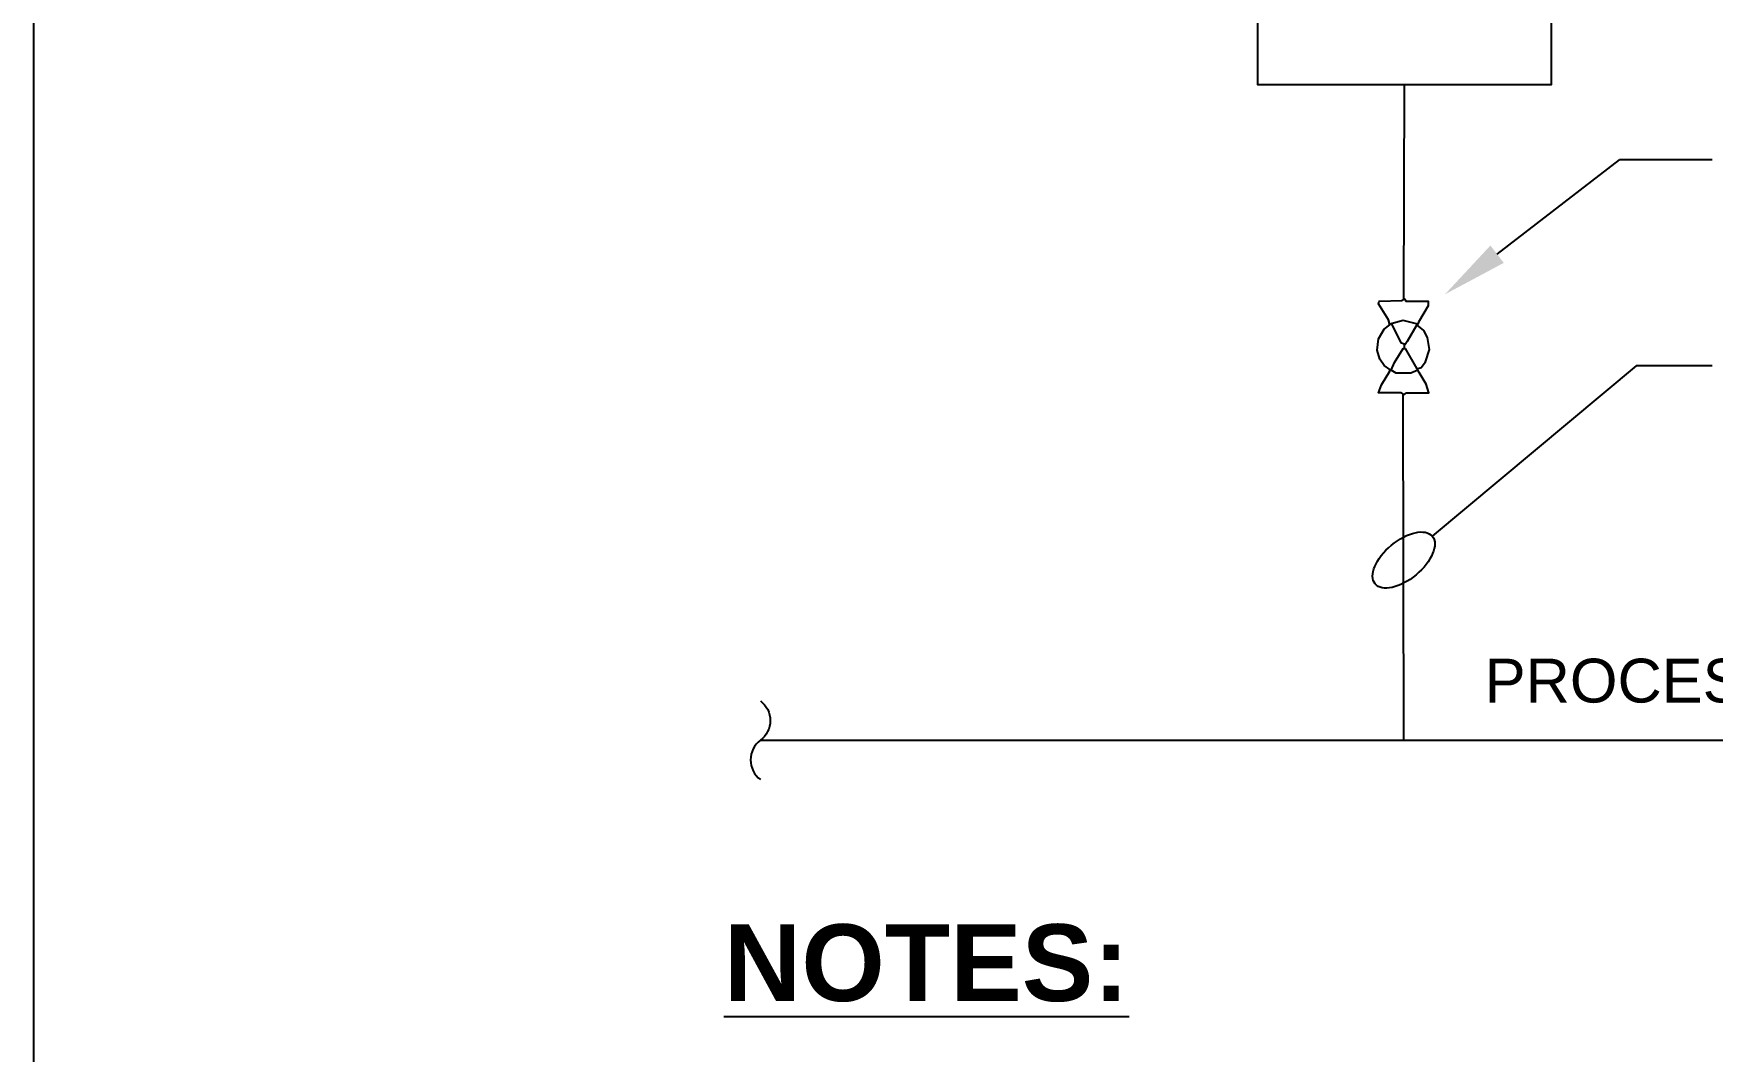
# Model space of a CAD drawing. Header units: millimetres. Extents: x 20 to 208, y 10 to 269.
# Drawn here: x 20 to 96.6, y 56.4 to 102.8 of the extents above; entities that cross this region are included whole.
import ezdxf

# ---------------------------------------------------------------- set-up
doc = ezdxf.new("R2010")
doc.units = ezdxf.units.MM
doc.header["$MEASUREMENT"] = 0
for name, color, linetype in [('G-ANNO-SYMB', 5, 'CONTINUOUS'), ('N-ANNO-TEXT-SUBT', 4, 'CONTINUOUS'), ('N-INST', 4, 'CONTINUOUS'), ('N-PR-PROCESS', 4, 'CONTINUOUS')]:
    doc.layers.add(name, color=color, linetype=linetype)
doc.layers.add('N-ANNO-TEXT', color=2, linetype='CONTINUOUS', lineweight=25)
doc.styles.add('_CGS_2-5_NOTES', font='arial.ttf', dxfattribs={"height": 2.5})
doc.styles.add('_CGS_3-5_SUBHEADING', font='arialbd.ttf', dxfattribs={"height": 3.5})

msp = doc.modelspace()

# ---------------------------------------------------------------- linework, layer by layer
at = {"layer": 'G-ANNO-SYMB'}
msp.add_line((20, 269), (20, 10), dxfattribs=at)
at = {"layer": 'N-ANNO-TEXT'}
for p, q in [((86.733, 92.739), (92.322, 97.037)), ((96.545, 97.037), (92.322, 97.037)), ((93.079, 87.647), (83.778, 79.886)), ((96.545, 87.647), (93.079, 87.647))]:
    msp.add_line(p, q, dxfattribs=at)
msp.add_ellipse((82.476, 78.799), major_axis=(1.302, 1.086), ratio=0.519033, dxfattribs=at)
msp.add_solid([(86.428, 93.135), (84.355, 90.91), (87.038, 92.343)], dxfattribs=at)
at = {"layer": 'N-INST'}
msp.add_line((82.476, 90.698), (82.508, 100.458), dxfattribs=at)
msp.add_lwpolyline([(75.818, 112.683), (89.198, 112.683), (89.198, 100.458), (75.818, 100.458)], close=True, dxfattribs=at)
for points in [[(82.476, 70.581, 0), (82.444, 86.364, 0), (82.348, 86.427, 0), (81.329, 86.427, 0), (81.456, 86.778, 0), (81.838, 87.415, 0), (81.838, 87.479, 0), (81.584, 87.67, 0), (81.392, 87.957, 0), (81.265, 88.371, 0), (81.329, 88.881, 0), (81.584, 89.327, 0), (81.838, 89.518, 0), (81.775, 89.742, 0), (81.329, 90.474, 0), (81.36, 90.602, 0), (82.412, 90.634, 0), (82.508, 90.698, 0), (82.571, 90.602, 0), (83.591, 90.602, 0), (83.591, 90.379, 0), (83.145, 89.646, 0), (83.113, 89.55, 0), (82.444, 89.71, 0), (81.838, 89.55, 0)], [(82.476, 90.698, 0), (82.508, 90.666, 0)], [(82.476, 86.332, 0), (82.603, 86.427, 0), (83.623, 86.427, 0), (83.496, 86.81, 0), (83.177, 87.352, 0), (83.113, 87.447, 0), (82.794, 87.32, 0), (82.125, 87.32, 0), (81.902, 87.447, 0), (82.062, 87.798, 0), (82.444, 88.435, 0), (82.54, 88.435, 0), (83.081, 87.511, 0), (83.272, 87.575, 0), (83.464, 87.83, 0), (83.655, 88.403, 0), (83.559, 88.945, 0), (83.4, 89.264, 0), (83.081, 89.518, 0), (82.635, 88.754, 0), (82.54, 88.626, 0), (82.38, 88.69, 0), (81.934, 89.55, 0)], [(82.508, 88.435, 0), (82.508, 88.626, 0)], [(83.113, 87.511, 0), (83.081, 87.543, 0)], [(83.113, 87.447, 0), (83.113, 87.511, 0)], [(83.113, 87.447, 0), (83.145, 87.415, 0)], [(82.476, 86.332, 0), (82.444, 86.332, 0)]]:
    msp.add_polyline3d(points, dxfattribs=at)
at = {"layer": 'N-PR-PROCESS'}
msp.add_line((53.142, 70.581), (116.564, 70.581), dxfattribs=at)
at = {"layer": 'N-PR-PROCESS', "extrusion": (0, 0, -1)}
msp.add_arc((-52.471, 71.478), 1.12, 126.96475, 233.22495, dxfattribs=at)
at = {"layer": 'N-PR-PROCESS'}
msp.add_arc((53.813, 69.684), 1.12, 126.77504, 233.03525, dxfattribs=at)

# ---------------------------------------------------------------- texts
at = {"layer": 'N-ANNO-TEXT', "insert": (86.171, 74.301), "char_height": 2, "width": 33.98047, "attachment_point": 1, "style": '_CGS_2-5_NOTES'}
msp.add_mtext('PROCESS PIPE', dxfattribs=at)
at = {"layer": 'N-ANNO-TEXT-SUBT', "lineweight": -2, "insert": (51.48, 62.193), "char_height": 3.5, "width": 78.37448, "attachment_point": 1, "style": '_CGS_3-5_SUBHEADING'}
msp.add_mtext('{\\LNOTES:}', dxfattribs=at)

doc.saveas('drawing.dxf')
